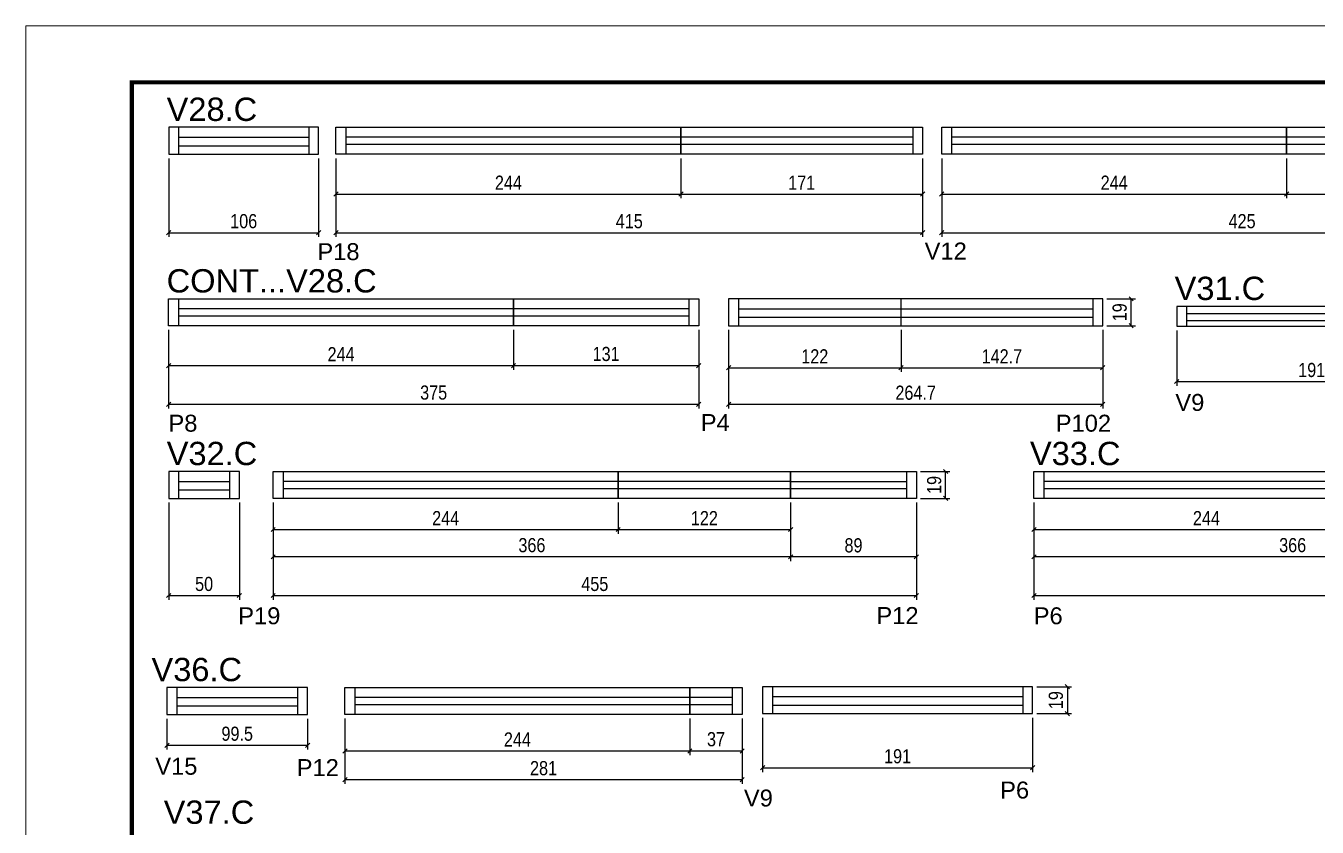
# Model space of a CAD drawing. Header units: millimetres. Extents: x 2455 to 8708, y 366 to 3713.
# Drawn here: x 2455 to 3368, y 849 to 1416 of the extents above; entities that cross this region are included whole.
import ezdxf

# ---------------------------------------------------------------- set-up
doc = ezdxf.new("R2010")
doc.units = ezdxf.units.MM
doc.linetypes.add('DASHED', pattern=[0.75, 0.5, -0.25])
for name, color, linetype in [('5', 5, 'Continuous'), ('COTA', 241, 'Continuous'), ('NOMENCLATURA', 7, 'Continuous'), ('Painéis', 200, 'Continuous'), ('SARR_2.2x7', 40, 'Continuous'), ('SARR_EDITAR', 141, 'Continuous')]:
    doc.layers.add(name, color=color, linetype=linetype)
doc.layers.add('Folhas', color=255, linetype='Continuous', lineweight=9)
doc.layers.add('SARRAFO DE PRESSAO', color=251, linetype='DASHED', lineweight=9)
doc.styles.add('COTA TECNICA', font='techl___.ttf', dxfattribs={"height": 10})
doc.styles.add('COTA TECNICA-50', font='techl___.ttf', dxfattribs={"height": 10})
doc.styles.get("Standard").update_dxf_attribs({"font": 'arial.ttf'})
doc.dimstyles.new('COTA PAINEL-50', dxfattribs={"dimtxt": 10, "dimasz": 3, "dimexe": 3, "dimexo": 3, "dimgap": 3, "dimtad": 1, "dimdec": 1, "dimzin": 12, "dimdsep": 46, "dimtxsty": 'COTA TECNICA-50', "dimblk1": 'OBLIQUE', "dimblk2": 'OBLIQUE', "dimsah": 1, "dimcen": 0.9, "dimclrd": 4, "dimclre": 4, "dimclrt": 240, "dimadec": 1, "dimazin": 3, "dimtfac": 1, "dimtdec": 1, "dimtmove": 0, "dimatfit": 3, "dimfxl": 1, "dimtolj": 1, "dimtzin": 12, "dimarcsym": 0})
doc.dimstyles.new('PAINEL', dxfattribs={"dimtxt": 10, "dimasz": 3, "dimexe": 3, "dimexo": 3, "dimgap": 3, "dimtad": 1, "dimdec": 1, "dimzin": 12, "dimdsep": 46, "dimtxsty": 'COTA TECNICA', "dimblk1": 'OBLIQUE', "dimblk2": 'OBLIQUE', "dimsah": 1, "dimcen": 0.9, "dimclrd": 4, "dimclre": 4, "dimclrt": 240, "dimadec": 1, "dimazin": 3, "dimtfac": 1, "dimtdec": 1, "dimtmove": 0, "dimatfit": 3, "dimfxl": 1, "dimtolj": 1, "dimtzin": 12, "dimarcsym": 0})

# ---------------------------------------------------------------- blocks, each defined once
blk = doc.blocks.new('9999999999')
at = {"layer": 'Folhas'}
blk.add_lwpolyline([(98138.98, 34190.21), (99623.98, 34190.21), (99623.98, 35240.21), (98138.98, 35240.21)], close=True, dxfattribs=at)
at = {"layer": 'Folhas', "color": 30, "const_width": 3}
blk.add_lwpolyline([(98213.98, 34230.21), (99583.98, 34230.21), (99583.98, 35200.21), (98213.98, 35200.21)], close=True, dxfattribs=at)
blk = doc.blocks.new('_Oblique')
at = {"color": 0, "linetype": 'ByBlock', "lineweight": -2}
blk.add_line((-0.5, -0.5), (0.5, 0.5), dxfattribs=at)
blk = doc.blocks.new('*D202')
at = {"layer": 'COTA', "color": 4, "linetype": 'ByBlock', "lineweight": -2, "transparency": 16777216}
for p, q in [((2555.88, 1322.03), (2555.88, 1266.47)), ((2661.88, 1322.03), (2661.88, 1266.47)), ((2555.88, 1269.47), (2661.88, 1269.47))]:
    blk.add_line(p, q, dxfattribs=at)
at = {"layer": 'Defpoints', "color": 0, "linetype": 'ByBlock', "transparency": 16777216}
for p in [(2555.88, 1325.03), (2661.88, 1325.03), (2661.88, 1269.47)]:
    blk.add_point(p, dxfattribs=at)
at = {"layer": 'COTA', "color": 4, "linetype": 'ByBlock', "lineweight": -2, "transparency": 16777216, "xscale": 3, "yscale": 3, "zscale": 3, "rotation": 180}
blk.add_blockref('_Oblique', (2555.88, 1269.47), dxfattribs=at)
at = {"layer": 'COTA', "color": 4, "linetype": 'ByBlock', "lineweight": -2, "transparency": 16777216, "xscale": 3, "yscale": 3, "zscale": 3}
blk.add_blockref('_Oblique', (2661.88, 1269.47), dxfattribs=at)
at = {"layer": 'COTA', "color": 240, "linetype": 'ByBlock', "transparency": 16777216, "insert": (2608.88, 1277.57), "char_height": 10, "attachment_point": 5, "style": 'COTA TECNICA-50'}
blk.add_mtext('\\A1;106', dxfattribs=at)
blk = doc.blocks.new('*D67')
at = {"layer": 'COTA', "color": 4, "linetype": 'ByBlock', "lineweight": -2, "transparency": 16777216}
for p, q in [((2674.14, 1322.03), (2674.14, 1293.79)), ((2918.14, 1322.03), (2918.14, 1293.79)), ((2674.14, 1296.79), (2918.14, 1296.79))]:
    blk.add_line(p, q, dxfattribs=at)
at = {"layer": 'Defpoints', "color": 0, "linetype": 'ByBlock', "transparency": 16777216}
for p in [(2674.14, 1325.03), (2918.14, 1325.03), (2918.14, 1296.79)]:
    blk.add_point(p, dxfattribs=at)
at = {"layer": 'COTA', "color": 4, "linetype": 'ByBlock', "lineweight": -2, "transparency": 16777216, "xscale": 3, "yscale": 3, "zscale": 3, "rotation": 180}
blk.add_blockref('_Oblique', (2674.14, 1296.79), dxfattribs=at)
at = {"layer": 'COTA', "color": 4, "linetype": 'ByBlock', "lineweight": -2, "transparency": 16777216, "xscale": 3, "yscale": 3, "zscale": 3}
blk.add_blockref('_Oblique', (2918.14, 1296.79), dxfattribs=at)
at = {"layer": 'COTA', "color": 240, "linetype": 'ByBlock', "transparency": 16777216, "insert": (2796.14, 1304.86), "char_height": 10, "attachment_point": 5, "style": 'COTA TECNICA-50'}
blk.add_mtext('\\A1;244', dxfattribs=at)
blk = doc.blocks.new('*D68')
at = {"layer": 'COTA', "color": 4, "linetype": 'ByBlock', "lineweight": -2, "transparency": 16777216}
for p, q in [((2918.14, 1322.03), (2918.14, 1293.79)), ((3089.12, 1322.03), (3089.12, 1293.79)), ((2918.14, 1296.79), (3089.12, 1296.79))]:
    blk.add_line(p, q, dxfattribs=at)
at = {"layer": 'Defpoints', "color": 0, "linetype": 'ByBlock', "transparency": 16777216}
for p in [(2918.14, 1325.03), (3089.12, 1325.03), (3089.12, 1296.79)]:
    blk.add_point(p, dxfattribs=at)
at = {"layer": 'COTA', "color": 4, "linetype": 'ByBlock', "lineweight": -2, "transparency": 16777216, "xscale": 3, "yscale": 3, "zscale": 3, "rotation": 180}
blk.add_blockref('_Oblique', (2918.14, 1296.79), dxfattribs=at)
at = {"layer": 'COTA', "color": 4, "linetype": 'ByBlock', "lineweight": -2, "transparency": 16777216, "xscale": 3, "yscale": 3, "zscale": 3}
blk.add_blockref('_Oblique', (3089.12, 1296.79), dxfattribs=at)
at = {"layer": 'COTA', "color": 240, "linetype": 'ByBlock', "transparency": 16777216, "insert": (3003.63, 1304.86), "char_height": 10, "attachment_point": 5, "style": 'COTA TECNICA-50'}
blk.add_mtext('\\A1;171', dxfattribs=at)
blk = doc.blocks.new('*D203')
at = {"layer": 'COTA', "color": 4, "lineweight": -2, "transparency": 16777216}
for p, q in [((2674.14, 1322.04), (2674.14, 1266.47)), ((3089.12, 1322.04), (3089.12, 1266.47)), ((2674.14, 1269.47), (3089.12, 1269.47))]:
    blk.add_line(p, q, dxfattribs=at)
at = {"layer": 'Defpoints', "color": 0, "transparency": 16777216}
for p in [(2674.14, 1325.04), (3089.12, 1325.04), (3089.12, 1269.47)]:
    blk.add_point(p, dxfattribs=at)
at = {"layer": 'COTA', "color": 4, "lineweight": -2, "transparency": 16777216, "xscale": 3, "yscale": 3, "zscale": 3, "rotation": 180}
blk.add_blockref('_Oblique', (2674.14, 1269.47), dxfattribs=at)
at = {"layer": 'COTA', "color": 4, "lineweight": -2, "transparency": 16777216, "xscale": 3, "yscale": 3, "zscale": 3}
blk.add_blockref('_Oblique', (3089.12, 1269.47), dxfattribs=at)
at = {"layer": 'COTA', "color": 240, "transparency": 16777216, "insert": (2881.63, 1277.58), "char_height": 10, "attachment_point": 5, "style": 'COTA TECNICA'}
blk.add_mtext('\\A1;415', dxfattribs=at)
blk = doc.blocks.new('*D69')
at = {"layer": 'COTA', "color": 4, "linetype": 'ByBlock', "lineweight": -2, "transparency": 16777216}
for p, q in [((3102.64, 1322.03), (3102.64, 1293.79)), ((3346.64, 1322.03), (3346.64, 1293.79)), ((3102.64, 1296.79), (3346.64, 1296.79))]:
    blk.add_line(p, q, dxfattribs=at)
at = {"layer": 'Defpoints', "color": 0, "linetype": 'ByBlock', "transparency": 16777216}
for p in [(3102.64, 1325.03), (3346.64, 1325.03), (3346.64, 1296.79)]:
    blk.add_point(p, dxfattribs=at)
at = {"layer": 'COTA', "color": 4, "linetype": 'ByBlock', "lineweight": -2, "transparency": 16777216, "xscale": 3, "yscale": 3, "zscale": 3, "rotation": 180}
blk.add_blockref('_Oblique', (3102.64, 1296.79), dxfattribs=at)
at = {"layer": 'COTA', "color": 4, "linetype": 'ByBlock', "lineweight": -2, "transparency": 16777216, "xscale": 3, "yscale": 3, "zscale": 3}
blk.add_blockref('_Oblique', (3346.64, 1296.79), dxfattribs=at)
at = {"layer": 'COTA', "color": 240, "linetype": 'ByBlock', "transparency": 16777216, "insert": (3224.64, 1304.86), "char_height": 10, "attachment_point": 5, "style": 'COTA TECNICA-50'}
blk.add_mtext('\\A1;244', dxfattribs=at)
blk = doc.blocks.new('*D70')
at = {"layer": 'COTA', "color": 4, "linetype": 'ByBlock', "lineweight": -2, "transparency": 16777216}
for p, q in [((3346.64, 1322.03), (3346.64, 1293.79)), ((3527.62, 1322.03), (3527.62, 1293.79)), ((3346.64, 1296.79), (3527.62, 1296.79))]:
    blk.add_line(p, q, dxfattribs=at)
at = {"layer": 'Defpoints', "color": 0, "linetype": 'ByBlock', "transparency": 16777216}
for p in [(3346.64, 1325.03), (3527.62, 1325.03), (3527.62, 1296.79)]:
    blk.add_point(p, dxfattribs=at)
at = {"layer": 'COTA', "color": 4, "linetype": 'ByBlock', "lineweight": -2, "transparency": 16777216, "xscale": 3, "yscale": 3, "zscale": 3, "rotation": 180}
blk.add_blockref('_Oblique', (3346.64, 1296.79), dxfattribs=at)
at = {"layer": 'COTA', "color": 4, "linetype": 'ByBlock', "lineweight": -2, "transparency": 16777216, "xscale": 3, "yscale": 3, "zscale": 3}
blk.add_blockref('_Oblique', (3527.62, 1296.79), dxfattribs=at)
at = {"layer": 'COTA', "color": 240, "linetype": 'ByBlock', "transparency": 16777216, "insert": (3437.13, 1304.89), "char_height": 10, "attachment_point": 5, "style": 'COTA TECNICA-50'}
blk.add_mtext('\\A1;181', dxfattribs=at)
blk = doc.blocks.new('*D204')
at = {"layer": 'COTA', "color": 4, "lineweight": -2, "transparency": 16777216}
for p, q in [((3102.64, 1322.04), (3102.64, 1266.47)), ((3527.62, 1322.04), (3527.62, 1266.47)), ((3102.64, 1269.47), (3527.62, 1269.47))]:
    blk.add_line(p, q, dxfattribs=at)
at = {"layer": 'Defpoints', "color": 0, "transparency": 16777216}
for p in [(3102.64, 1325.04), (3527.62, 1325.04), (3527.62, 1269.47)]:
    blk.add_point(p, dxfattribs=at)
at = {"layer": 'COTA', "color": 4, "lineweight": -2, "transparency": 16777216, "xscale": 3, "yscale": 3, "zscale": 3, "rotation": 180}
blk.add_blockref('_Oblique', (3102.64, 1269.47), dxfattribs=at)
at = {"layer": 'COTA', "color": 4, "lineweight": -2, "transparency": 16777216, "xscale": 3, "yscale": 3, "zscale": 3}
blk.add_blockref('_Oblique', (3527.62, 1269.47), dxfattribs=at)
at = {"layer": 'COTA', "color": 240, "transparency": 16777216, "insert": (3315.13, 1277.58), "char_height": 10, "attachment_point": 5, "style": 'COTA TECNICA'}
blk.add_mtext('\\A1;425', dxfattribs=at)
blk = doc.blocks.new('*D71')
at = {"layer": 'COTA', "color": 4, "linetype": 'ByBlock', "lineweight": -2, "transparency": 16777216}
for p, q in [((2555.76, 1200.64), (2555.76, 1172.4)), ((2799.76, 1200.64), (2799.76, 1172.4)), ((2555.76, 1175.4), (2799.76, 1175.4))]:
    blk.add_line(p, q, dxfattribs=at)
at = {"layer": 'Defpoints', "color": 0, "linetype": 'ByBlock', "transparency": 16777216}
for p in [(2555.76, 1203.64), (2799.76, 1203.64), (2799.76, 1175.4)]:
    blk.add_point(p, dxfattribs=at)
at = {"layer": 'COTA', "color": 4, "linetype": 'ByBlock', "lineweight": -2, "transparency": 16777216, "xscale": 3, "yscale": 3, "zscale": 3, "rotation": 180}
blk.add_blockref('_Oblique', (2555.76, 1175.4), dxfattribs=at)
at = {"layer": 'COTA', "color": 4, "linetype": 'ByBlock', "lineweight": -2, "transparency": 16777216, "xscale": 3, "yscale": 3, "zscale": 3}
blk.add_blockref('_Oblique', (2799.76, 1175.4), dxfattribs=at)
at = {"layer": 'COTA', "color": 240, "linetype": 'ByBlock', "transparency": 16777216, "insert": (2677.76, 1183.47), "char_height": 10, "attachment_point": 5, "style": 'COTA TECNICA-50'}
blk.add_mtext('\\A1;244', dxfattribs=at)
blk = doc.blocks.new('*D99')
at = {"layer": 'COTA', "color": 4, "linetype": 'ByBlock', "lineweight": -2, "transparency": 16777216}
for p, q in [((2799.76, 1200.64), (2799.76, 1172.4)), ((2930.74, 1200.64), (2930.74, 1172.4)), ((2799.76, 1175.4), (2930.74, 1175.4))]:
    blk.add_line(p, q, dxfattribs=at)
at = {"layer": 'Defpoints', "color": 0, "linetype": 'ByBlock', "transparency": 16777216}
for p in [(2799.76, 1203.64), (2930.74, 1203.64), (2930.74, 1175.4)]:
    blk.add_point(p, dxfattribs=at)
at = {"layer": 'COTA', "color": 4, "linetype": 'ByBlock', "lineweight": -2, "transparency": 16777216, "xscale": 3, "yscale": 3, "zscale": 3, "rotation": 180}
blk.add_blockref('_Oblique', (2799.76, 1175.4), dxfattribs=at)
at = {"layer": 'COTA', "color": 4, "linetype": 'ByBlock', "lineweight": -2, "transparency": 16777216, "xscale": 3, "yscale": 3, "zscale": 3}
blk.add_blockref('_Oblique', (2930.74, 1175.4), dxfattribs=at)
at = {"layer": 'COTA', "color": 240, "linetype": 'ByBlock', "transparency": 16777216, "insert": (2865.25, 1183.61), "char_height": 10, "attachment_point": 5, "style": 'COTA TECNICA-50'}
blk.add_mtext('\\A1;131', dxfattribs=at)
blk = doc.blocks.new('*D231')
at = {"layer": 'COTA', "color": 4, "lineweight": -2, "transparency": 16777216}
for p, q in [((2555.76, 1200.64), (2555.76, 1145.07)), ((2930.74, 1200.64), (2930.74, 1145.07)), ((2555.76, 1148.07), (2930.74, 1148.07))]:
    blk.add_line(p, q, dxfattribs=at)
at = {"layer": 'Defpoints', "color": 0, "transparency": 16777216}
for p in [(2555.76, 1203.64), (2930.74, 1203.64), (2930.74, 1148.07)]:
    blk.add_point(p, dxfattribs=at)
at = {"layer": 'COTA', "color": 4, "lineweight": -2, "transparency": 16777216, "xscale": 3, "yscale": 3, "zscale": 3, "rotation": 180}
blk.add_blockref('_Oblique', (2555.76, 1148.07), dxfattribs=at)
at = {"layer": 'COTA', "color": 4, "lineweight": -2, "transparency": 16777216, "xscale": 3, "yscale": 3, "zscale": 3}
blk.add_blockref('_Oblique', (2930.74, 1148.07), dxfattribs=at)
at = {"layer": 'COTA', "color": 240, "transparency": 16777216, "insert": (2743.25, 1156.29), "char_height": 10, "attachment_point": 5, "style": 'COTA TECNICA'}
blk.add_mtext('\\A1;375', dxfattribs=at)
blk = doc.blocks.new('*D232')
at = {"layer": 'COTA', "color": 4, "linetype": 'ByBlock', "lineweight": -2, "transparency": 16777216}
for p, q in [((2951.86, 1200.64), (2951.86, 1145.07)), ((3216.56, 1200.64), (3216.56, 1145.07)), ((2951.86, 1148.07), (3216.56, 1148.07))]:
    blk.add_line(p, q, dxfattribs=at)
at = {"layer": 'Defpoints', "color": 0, "linetype": 'ByBlock', "transparency": 16777216}
for p in [(2951.86, 1203.64), (3216.56, 1203.64), (3216.56, 1148.07)]:
    blk.add_point(p, dxfattribs=at)
at = {"layer": 'COTA', "color": 4, "linetype": 'ByBlock', "lineweight": -2, "transparency": 16777216, "xscale": 3, "yscale": 3, "zscale": 3, "rotation": 180}
blk.add_blockref('_Oblique', (2951.86, 1148.07), dxfattribs=at)
at = {"layer": 'COTA', "color": 4, "linetype": 'ByBlock', "lineweight": -2, "transparency": 16777216, "xscale": 3, "yscale": 3, "zscale": 3}
blk.add_blockref('_Oblique', (3216.56, 1148.07), dxfattribs=at)
at = {"layer": 'COTA', "color": 240, "linetype": 'ByBlock', "transparency": 16777216, "insert": (3084.21, 1156.18), "char_height": 10, "attachment_point": 5, "style": 'COTA TECNICA-50'}
blk.add_mtext('\\A1;264.7', dxfattribs=at)
blk = doc.blocks.new('*D100')
at = {"layer": 'COTA', "color": 4, "lineweight": -2, "transparency": 16777216}
for p, q in [((2951.86, 1200.64), (2951.86, 1170.9)), ((3073.86, 1200.64), (3073.86, 1170.9)), ((2951.86, 1173.9), (3073.86, 1173.9))]:
    blk.add_line(p, q, dxfattribs=at)
at = {"layer": 'Defpoints', "color": 0, "transparency": 16777216}
for p in [(2951.86, 1203.64), (3073.86, 1203.64), (3073.86, 1173.9)]:
    blk.add_point(p, dxfattribs=at)
at = {"layer": 'COTA', "color": 4, "lineweight": -2, "transparency": 16777216, "xscale": 3, "yscale": 3, "zscale": 3, "rotation": 180}
blk.add_blockref('_Oblique', (2951.86, 1173.9), dxfattribs=at)
at = {"layer": 'COTA', "color": 4, "lineweight": -2, "transparency": 16777216, "xscale": 3, "yscale": 3, "zscale": 3}
blk.add_blockref('_Oblique', (3073.86, 1173.9), dxfattribs=at)
at = {"layer": 'COTA', "color": 240, "transparency": 16777216, "insert": (3012.86, 1181.95), "char_height": 10, "attachment_point": 5, "style": 'COTA TECNICA'}
blk.add_mtext('\\A1;122', dxfattribs=at)
blk = doc.blocks.new('*D101')
at = {"layer": 'COTA', "color": 4, "lineweight": -2, "transparency": 16777216}
for p, q in [((3073.86, 1200.64), (3073.86, 1170.9)), ((3216.56, 1200.64), (3216.56, 1170.9)), ((3073.86, 1173.9), (3216.56, 1173.9))]:
    blk.add_line(p, q, dxfattribs=at)
at = {"layer": 'Defpoints', "color": 0, "transparency": 16777216}
for p in [(3073.86, 1203.64), (3216.56, 1203.64), (3216.56, 1173.9)]:
    blk.add_point(p, dxfattribs=at)
at = {"layer": 'COTA', "color": 4, "lineweight": -2, "transparency": 16777216, "xscale": 3, "yscale": 3, "zscale": 3, "rotation": 180}
blk.add_blockref('_Oblique', (3073.86, 1173.9), dxfattribs=at)
at = {"layer": 'COTA', "color": 4, "lineweight": -2, "transparency": 16777216, "xscale": 3, "yscale": 3, "zscale": 3}
blk.add_blockref('_Oblique', (3216.56, 1173.9), dxfattribs=at)
at = {"layer": 'COTA', "color": 240, "transparency": 16777216, "insert": (3145.21, 1181.97), "char_height": 10, "attachment_point": 5, "style": 'COTA TECNICA'}
blk.add_mtext('\\A1;142.7', dxfattribs=at)
blk = doc.blocks.new('*D233')
at = {"layer": 'COTA', "color": 4, "lineweight": -2, "transparency": 16777216}
for p, q in [((3219.56, 1222.64), (3239.64, 1222.64)), ((3236.64, 1203.64), (3236.64, 1222.64)), ((3219.56, 1203.64), (3239.64, 1203.64))]:
    blk.add_line(p, q, dxfattribs=at)
at = {"layer": 'Defpoints', "color": 0, "transparency": 16777216}
for p in [(3216.56, 1222.64), (3236.64, 1222.64), (3216.56, 1203.64)]:
    blk.add_point(p, dxfattribs=at)
at = {"layer": 'COTA', "color": 4, "lineweight": -2, "transparency": 16777216, "xscale": 3, "yscale": 3, "zscale": 3}
for p, rotation in [((3236.64, 1222.64), 90), ((3236.64, 1203.64), 270)]:
    blk.add_blockref('_Oblique', p, dxfattribs=dict(at, rotation=rotation))
at = {"layer": 'COTA', "color": 240, "transparency": 16777216, "insert": (3228.56, 1213.14), "char_height": 10, "attachment_point": 5, "rotation": 90, "style": 'COTA TECNICA'}
blk.add_mtext('\\A1;19', dxfattribs=at)
blk = doc.blocks.new('*D238')
at = {"layer": 'COTA', "color": 4, "linetype": 'ByBlock', "lineweight": -2, "transparency": 16777216}
for p, q in [((3268.9, 1200.3), (3268.9, 1161.16)), ((3459.9, 1200.3), (3459.9, 1161.16)), ((3268.9, 1164.16), (3459.9, 1164.16))]:
    blk.add_line(p, q, dxfattribs=at)
at = {"layer": 'Defpoints', "color": 0, "linetype": 'ByBlock', "transparency": 16777216}
for p in [(3268.9, 1203.3), (3459.9, 1203.3), (3459.9, 1164.16)]:
    blk.add_point(p, dxfattribs=at)
at = {"layer": 'COTA', "color": 4, "linetype": 'ByBlock', "lineweight": -2, "transparency": 16777216, "xscale": 3, "yscale": 3, "zscale": 3, "rotation": 180}
blk.add_blockref('_Oblique', (3268.9, 1164.16), dxfattribs=at)
at = {"layer": 'COTA', "color": 4, "linetype": 'ByBlock', "lineweight": -2, "transparency": 16777216, "xscale": 3, "yscale": 3, "zscale": 3}
blk.add_blockref('_Oblique', (3459.9, 1164.16), dxfattribs=at)
at = {"layer": 'COTA', "color": 240, "linetype": 'ByBlock', "transparency": 16777216, "insert": (3364.4, 1172.25), "char_height": 10, "attachment_point": 5, "style": 'COTA TECNICA-50'}
blk.add_mtext('\\A1;191', dxfattribs=at)
blk = doc.blocks.new('*D102')
at = {"layer": 'COTA', "color": 4, "linetype": 'ByBlock', "lineweight": -2, "transparency": 16777216}
for p, q in [((2629.75, 1078.46), (2629.75, 1037.08)), ((2995.75, 1078.46), (2995.75, 1037.08)), ((2995.75, 1040.08), (2629.75, 1040.08))]:
    blk.add_line(p, q, dxfattribs=at)
at = {"layer": 'Defpoints', "color": 0, "linetype": 'ByBlock', "transparency": 16777216}
for p in [(2629.75, 1081.46), (2995.75, 1081.46), (2629.75, 1040.08)]:
    blk.add_point(p, dxfattribs=at)
at = {"layer": 'COTA', "color": 4, "linetype": 'ByBlock', "lineweight": -2, "transparency": 16777216, "xscale": 3, "yscale": 3, "zscale": 3, "rotation": 180}
blk.add_blockref('_Oblique', (2629.75, 1040.08), dxfattribs=at)
at = {"layer": 'COTA', "color": 4, "linetype": 'ByBlock', "lineweight": -2, "transparency": 16777216, "xscale": 3, "yscale": 3, "zscale": 3}
blk.add_blockref('_Oblique', (2995.75, 1040.08), dxfattribs=at)
at = {"layer": 'COTA', "color": 240, "linetype": 'ByBlock', "transparency": 16777216, "insert": (2812.75, 1048.3), "char_height": 10, "attachment_point": 5, "style": 'COTA TECNICA-50'}
blk.add_mtext('\\A1;366', dxfattribs=at)
blk = doc.blocks.new('*D103')
at = {"layer": 'COTA', "color": 4, "linetype": 'ByBlock', "lineweight": -2, "transparency": 16777216}
for p, q in [((2629.75, 1078.46), (2629.75, 1056.42)), ((2873.75, 1078.46), (2873.75, 1056.42)), ((2629.75, 1059.42), (2873.75, 1059.42))]:
    blk.add_line(p, q, dxfattribs=at)
at = {"layer": 'Defpoints', "color": 0, "linetype": 'ByBlock', "transparency": 16777216}
for p in [(2629.75, 1081.46), (2873.75, 1081.46), (2873.75, 1059.42)]:
    blk.add_point(p, dxfattribs=at)
at = {"layer": 'COTA', "color": 4, "linetype": 'ByBlock', "lineweight": -2, "transparency": 16777216, "xscale": 3, "yscale": 3, "zscale": 3, "rotation": 180}
blk.add_blockref('_Oblique', (2629.75, 1059.42), dxfattribs=at)
at = {"layer": 'COTA', "color": 4, "linetype": 'ByBlock', "lineweight": -2, "transparency": 16777216, "xscale": 3, "yscale": 3, "zscale": 3}
blk.add_blockref('_Oblique', (2873.75, 1059.42), dxfattribs=at)
at = {"layer": 'COTA', "color": 240, "linetype": 'ByBlock', "transparency": 16777216, "insert": (2751.75, 1067.49), "char_height": 10, "attachment_point": 5, "style": 'COTA TECNICA-50'}
blk.add_mtext('\\A1;244', dxfattribs=at)
blk = doc.blocks.new('*D104')
at = {"layer": 'COTA', "color": 4, "linetype": 'ByBlock', "lineweight": -2, "transparency": 16777216}
for p, q in [((2873.75, 1078.46), (2873.75, 1056.42)), ((2995.75, 1078.46), (2995.75, 1056.42)), ((2873.75, 1059.42), (2995.75, 1059.42))]:
    blk.add_line(p, q, dxfattribs=at)
at = {"layer": 'Defpoints', "color": 0, "linetype": 'ByBlock', "transparency": 16777216}
for p in [(2873.75, 1081.46), (2995.75, 1081.46), (2995.75, 1059.42)]:
    blk.add_point(p, dxfattribs=at)
at = {"layer": 'COTA', "color": 4, "linetype": 'ByBlock', "lineweight": -2, "transparency": 16777216, "xscale": 3, "yscale": 3, "zscale": 3, "rotation": 180}
blk.add_blockref('_Oblique', (2873.75, 1059.42), dxfattribs=at)
at = {"layer": 'COTA', "color": 4, "linetype": 'ByBlock', "lineweight": -2, "transparency": 16777216, "xscale": 3, "yscale": 3, "zscale": 3}
blk.add_blockref('_Oblique', (2995.75, 1059.42), dxfattribs=at)
at = {"layer": 'COTA', "color": 240, "linetype": 'ByBlock', "transparency": 16777216, "insert": (2934.75, 1067.48), "char_height": 10, "attachment_point": 5, "style": 'COTA TECNICA-50'}
blk.add_mtext('\\A1;122', dxfattribs=at)
blk = doc.blocks.new('*D105')
at = {"layer": 'COTA', "color": 4, "linetype": 'ByBlock', "lineweight": -2, "transparency": 16777216}
for p, q in [((2995.75, 1078.46), (2995.75, 1037.08)), ((3084.73, 1078.46), (3084.73, 1037.08)), ((3084.73, 1040.08), (2995.75, 1040.08))]:
    blk.add_line(p, q, dxfattribs=at)
at = {"layer": 'Defpoints', "color": 0, "linetype": 'ByBlock', "transparency": 16777216}
for p in [(2995.75, 1081.46), (3084.73, 1081.46), (2995.75, 1040.08)]:
    blk.add_point(p, dxfattribs=at)
at = {"layer": 'COTA', "color": 4, "linetype": 'ByBlock', "lineweight": -2, "transparency": 16777216, "xscale": 3, "yscale": 3, "zscale": 3, "rotation": 180}
blk.add_blockref('_Oblique', (2995.75, 1040.08), dxfattribs=at)
at = {"layer": 'COTA', "color": 4, "linetype": 'ByBlock', "lineweight": -2, "transparency": 16777216, "xscale": 3, "yscale": 3, "zscale": 3}
blk.add_blockref('_Oblique', (3084.73, 1040.08), dxfattribs=at)
at = {"layer": 'COTA', "color": 240, "linetype": 'ByBlock', "transparency": 16777216, "insert": (3040.24, 1048.18), "char_height": 10, "attachment_point": 5, "style": 'COTA TECNICA-50'}
blk.add_mtext('\\A1;89', dxfattribs=at)
blk = doc.blocks.new('*D240')
at = {"layer": 'COTA', "color": 4, "lineweight": -2, "transparency": 16777216}
for p, q in [((2629.75, 1078.47), (2629.75, 1009.75)), ((3084.73, 1078.47), (3084.73, 1009.75)), ((2629.75, 1012.75), (3084.73, 1012.75))]:
    blk.add_line(p, q, dxfattribs=at)
at = {"layer": 'Defpoints', "color": 0, "transparency": 16777216}
for p in [(2629.75, 1081.47), (3084.73, 1081.47), (3084.73, 1012.75)]:
    blk.add_point(p, dxfattribs=at)
at = {"layer": 'COTA', "color": 4, "lineweight": -2, "transparency": 16777216, "xscale": 3, "yscale": 3, "zscale": 3, "rotation": 180}
blk.add_blockref('_Oblique', (2629.75, 1012.75), dxfattribs=at)
at = {"layer": 'COTA', "color": 4, "lineweight": -2, "transparency": 16777216, "xscale": 3, "yscale": 3, "zscale": 3}
blk.add_blockref('_Oblique', (3084.73, 1012.75), dxfattribs=at)
at = {"layer": 'COTA', "color": 240, "transparency": 16777216, "insert": (2857.24, 1020.86), "char_height": 10, "attachment_point": 5, "style": 'COTA TECNICA'}
blk.add_mtext('\\A1;455', dxfattribs=at)
blk = doc.blocks.new('*D241')
at = {"layer": 'COTA', "color": 4, "linetype": 'ByBlock', "lineweight": -2, "transparency": 16777216}
for p, q in [((2555.88, 1078.46), (2555.88, 1009.75)), ((2605.88, 1078.46), (2605.88, 1009.75)), ((2555.88, 1012.75), (2605.88, 1012.75))]:
    blk.add_line(p, q, dxfattribs=at)
at = {"layer": 'Defpoints', "color": 0, "linetype": 'ByBlock', "transparency": 16777216}
for p in [(2555.88, 1081.46), (2605.88, 1081.46), (2605.88, 1012.75)]:
    blk.add_point(p, dxfattribs=at)
at = {"layer": 'COTA', "color": 4, "linetype": 'ByBlock', "lineweight": -2, "transparency": 16777216, "xscale": 3, "yscale": 3, "zscale": 3, "rotation": 180}
blk.add_blockref('_Oblique', (2555.88, 1012.75), dxfattribs=at)
at = {"layer": 'COTA', "color": 4, "linetype": 'ByBlock', "lineweight": -2, "transparency": 16777216, "xscale": 3, "yscale": 3, "zscale": 3}
blk.add_blockref('_Oblique', (2605.88, 1012.75), dxfattribs=at)
at = {"layer": 'COTA', "color": 240, "linetype": 'ByBlock', "transparency": 16777216, "insert": (2580.88, 1020.86), "char_height": 10, "attachment_point": 5, "style": 'COTA TECNICA-50'}
blk.add_mtext('\\A1;50', dxfattribs=at)
blk = doc.blocks.new('*D242')
at = {"layer": 'COTA', "color": 4, "lineweight": -2, "transparency": 16777216}
for p, q in [((3087.73, 1100.47), (3108.43, 1100.47)), ((3105.43, 1081.47), (3105.43, 1100.47)), ((3087.73, 1081.47), (3108.43, 1081.47))]:
    blk.add_line(p, q, dxfattribs=at)
at = {"layer": 'Defpoints', "color": 0, "transparency": 16777216}
for p in [(3084.73, 1100.47), (3105.43, 1100.47), (3084.73, 1081.47)]:
    blk.add_point(p, dxfattribs=at)
at = {"layer": 'COTA', "color": 4, "lineweight": -2, "transparency": 16777216, "xscale": 3, "yscale": 3, "zscale": 3}
for p, rotation in [((3105.43, 1100.47), 90), ((3105.43, 1081.47), 270)]:
    blk.add_blockref('_Oblique', p, dxfattribs=dict(at, rotation=rotation))
at = {"layer": 'COTA', "color": 240, "transparency": 16777216, "insert": (3097.34, 1090.97), "char_height": 10, "attachment_point": 5, "rotation": 90, "style": 'COTA TECNICA'}
blk.add_mtext('\\A1;19', dxfattribs=at)
blk = doc.blocks.new('*D106')
at = {"layer": 'COTA', "color": 4, "linetype": 'ByBlock', "lineweight": -2, "transparency": 16777216}
for p, q in [((3167.91, 1078.46), (3167.91, 1037.08)), ((3533.91, 1078.46), (3533.91, 1037.08)), ((3533.91, 1040.08), (3167.91, 1040.08))]:
    blk.add_line(p, q, dxfattribs=at)
at = {"layer": 'Defpoints', "color": 0, "linetype": 'ByBlock', "transparency": 16777216}
for p in [(3167.91, 1081.46), (3533.91, 1081.46), (3167.91, 1040.08)]:
    blk.add_point(p, dxfattribs=at)
at = {"layer": 'COTA', "color": 4, "linetype": 'ByBlock', "lineweight": -2, "transparency": 16777216, "xscale": 3, "yscale": 3, "zscale": 3, "rotation": 180}
blk.add_blockref('_Oblique', (3167.91, 1040.08), dxfattribs=at)
at = {"layer": 'COTA', "color": 4, "linetype": 'ByBlock', "lineweight": -2, "transparency": 16777216, "xscale": 3, "yscale": 3, "zscale": 3}
blk.add_blockref('_Oblique', (3533.91, 1040.08), dxfattribs=at)
at = {"layer": 'COTA', "color": 240, "linetype": 'ByBlock', "transparency": 16777216, "insert": (3350.91, 1048.3), "char_height": 10, "attachment_point": 5, "style": 'COTA TECNICA-50'}
blk.add_mtext('\\A1;366', dxfattribs=at)
blk = doc.blocks.new('*D107')
at = {"layer": 'COTA', "color": 4, "linetype": 'ByBlock', "lineweight": -2, "transparency": 16777216}
for p, q in [((3167.91, 1078.46), (3167.91, 1056.42)), ((3411.91, 1078.46), (3411.91, 1056.42)), ((3167.91, 1059.42), (3411.91, 1059.42))]:
    blk.add_line(p, q, dxfattribs=at)
at = {"layer": 'Defpoints', "color": 0, "linetype": 'ByBlock', "transparency": 16777216}
for p in [(3167.91, 1081.46), (3411.91, 1081.46), (3411.91, 1059.42)]:
    blk.add_point(p, dxfattribs=at)
at = {"layer": 'COTA', "color": 4, "linetype": 'ByBlock', "lineweight": -2, "transparency": 16777216, "xscale": 3, "yscale": 3, "zscale": 3, "rotation": 180}
blk.add_blockref('_Oblique', (3167.91, 1059.42), dxfattribs=at)
at = {"layer": 'COTA', "color": 4, "linetype": 'ByBlock', "lineweight": -2, "transparency": 16777216, "xscale": 3, "yscale": 3, "zscale": 3}
blk.add_blockref('_Oblique', (3411.91, 1059.42), dxfattribs=at)
at = {"layer": 'COTA', "color": 240, "linetype": 'ByBlock', "transparency": 16777216, "insert": (3289.91, 1067.49), "char_height": 10, "attachment_point": 5, "style": 'COTA TECNICA-50'}
blk.add_mtext('\\A1;244', dxfattribs=at)
blk = doc.blocks.new('*D243')
at = {"layer": 'COTA', "color": 4, "lineweight": -2, "transparency": 16777216}
for p, q in [((3167.91, 1078.47), (3167.91, 1009.75)), ((3633.89, 1078.47), (3633.89, 1009.75)), ((3167.91, 1012.75), (3633.89, 1012.75))]:
    blk.add_line(p, q, dxfattribs=at)
at = {"layer": 'Defpoints', "color": 0, "transparency": 16777216}
for p in [(3167.91, 1081.47), (3633.89, 1081.47), (3633.89, 1012.75)]:
    blk.add_point(p, dxfattribs=at)
at = {"layer": 'COTA', "color": 4, "lineweight": -2, "transparency": 16777216, "xscale": 3, "yscale": 3, "zscale": 3, "rotation": 180}
blk.add_blockref('_Oblique', (3167.91, 1012.75), dxfattribs=at)
at = {"layer": 'COTA', "color": 4, "lineweight": -2, "transparency": 16777216, "xscale": 3, "yscale": 3, "zscale": 3}
blk.add_blockref('_Oblique', (3633.89, 1012.75), dxfattribs=at)
at = {"layer": 'COTA', "color": 240, "transparency": 16777216, "insert": (3400.9, 1020.86), "char_height": 10, "attachment_point": 5, "style": 'COTA TECNICA'}
blk.add_mtext('\\A1;466', dxfattribs=at)
blk = doc.blocks.new('*D245')
at = {"layer": 'COTA', "color": 4, "linetype": 'ByBlock', "lineweight": -2, "transparency": 16777216}
for p, q in [((2554.56, 925.58), (2554.56, 903.72)), ((2654.06, 925.58), (2654.06, 903.72)), ((2554.56, 906.72), (2654.06, 906.72))]:
    blk.add_line(p, q, dxfattribs=at)
at = {"layer": 'Defpoints', "color": 0, "linetype": 'ByBlock', "transparency": 16777216}
for p in [(2554.56, 928.58), (2654.06, 928.58), (2654.06, 906.72)]:
    blk.add_point(p, dxfattribs=at)
at = {"layer": 'COTA', "color": 4, "linetype": 'ByBlock', "lineweight": -2, "transparency": 16777216, "xscale": 3, "yscale": 3, "zscale": 3, "rotation": 180}
blk.add_blockref('_Oblique', (2554.56, 906.72), dxfattribs=at)
at = {"layer": 'COTA', "color": 4, "linetype": 'ByBlock', "lineweight": -2, "transparency": 16777216, "xscale": 3, "yscale": 3, "zscale": 3}
blk.add_blockref('_Oblique', (2654.06, 906.72), dxfattribs=at)
at = {"layer": 'COTA', "color": 240, "linetype": 'ByBlock', "transparency": 16777216, "insert": (2604.31, 914.86), "char_height": 10, "attachment_point": 5, "style": 'COTA TECNICA-50'}
blk.add_mtext('\\A1;99.5', dxfattribs=at)
blk = doc.blocks.new('*D281')
at = {"layer": 'COTA', "color": 4, "linetype": 'ByBlock', "lineweight": -2, "transparency": 16777216}
for p, q in [((2680.49, 925.63), (2680.49, 899.75)), ((2924.49, 925.63), (2924.49, 899.75)), ((2680.49, 902.75), (2924.49, 902.75))]:
    blk.add_line(p, q, dxfattribs=at)
at = {"layer": 'Defpoints', "color": 0, "linetype": 'ByBlock', "transparency": 16777216}
for p in [(2680.49, 928.63), (2924.49, 928.63), (2924.49, 902.75)]:
    blk.add_point(p, dxfattribs=at)
at = {"layer": 'COTA', "color": 4, "linetype": 'ByBlock', "lineweight": -2, "transparency": 16777216, "xscale": 3, "yscale": 3, "zscale": 3, "rotation": 180}
blk.add_blockref('_Oblique', (2680.49, 902.75), dxfattribs=at)
at = {"layer": 'COTA', "color": 4, "linetype": 'ByBlock', "lineweight": -2, "transparency": 16777216, "xscale": 3, "yscale": 3, "zscale": 3}
blk.add_blockref('_Oblique', (2924.49, 902.75), dxfattribs=at)
at = {"layer": 'COTA', "color": 240, "linetype": 'ByBlock', "transparency": 16777216, "insert": (2802.49, 910.82), "char_height": 10, "attachment_point": 5, "style": 'COTA TECNICA-50'}
blk.add_mtext('\\A1;244', dxfattribs=at)
blk = doc.blocks.new('*D282')
at = {"layer": 'COTA', "color": 4, "linetype": 'ByBlock', "lineweight": -2, "transparency": 16777216}
for p, q in [((2924.49, 925.63), (2924.49, 899.75)), ((2961.47, 925.63), (2961.47, 899.75)), ((2924.49, 902.75), (2961.47, 902.75))]:
    blk.add_line(p, q, dxfattribs=at)
at = {"layer": 'Defpoints', "color": 0, "linetype": 'ByBlock', "transparency": 16777216}
for p in [(2924.49, 928.63), (2961.47, 928.63), (2961.47, 902.75)]:
    blk.add_point(p, dxfattribs=at)
at = {"layer": 'COTA', "color": 4, "linetype": 'ByBlock', "lineweight": -2, "transparency": 16777216, "xscale": 3, "yscale": 3, "zscale": 3, "rotation": 180}
blk.add_blockref('_Oblique', (2924.49, 902.75), dxfattribs=at)
at = {"layer": 'COTA', "color": 4, "linetype": 'ByBlock', "lineweight": -2, "transparency": 16777216, "xscale": 3, "yscale": 3, "zscale": 3}
blk.add_blockref('_Oblique', (2961.47, 902.75), dxfattribs=at)
at = {"layer": 'COTA', "color": 240, "linetype": 'ByBlock', "transparency": 16777216, "insert": (2942.98, 910.97), "char_height": 10, "attachment_point": 5, "style": 'COTA TECNICA-50'}
blk.add_mtext('\\A1;37', dxfattribs=at)
blk = doc.blocks.new('*D283')
at = {"layer": 'COTA', "color": 4, "lineweight": -2, "transparency": 16777216}
for p, q in [((2680.49, 925.63), (2680.49, 879.42)), ((2961.47, 925.63), (2961.47, 879.42)), ((2680.49, 882.42), (2961.47, 882.42))]:
    blk.add_line(p, q, dxfattribs=at)
at = {"layer": 'Defpoints', "color": 0, "transparency": 16777216}
for p in [(2680.49, 928.63), (2961.47, 928.63), (2961.47, 882.42)]:
    blk.add_point(p, dxfattribs=at)
at = {"layer": 'COTA', "color": 4, "lineweight": -2, "transparency": 16777216, "xscale": 3, "yscale": 3, "zscale": 3, "rotation": 180}
blk.add_blockref('_Oblique', (2680.49, 882.42), dxfattribs=at)
at = {"layer": 'COTA', "color": 4, "lineweight": -2, "transparency": 16777216, "xscale": 3, "yscale": 3, "zscale": 3}
blk.add_blockref('_Oblique', (2961.47, 882.42), dxfattribs=at)
at = {"layer": 'COTA', "color": 240, "transparency": 16777216, "insert": (2820.98, 890.51), "char_height": 10, "attachment_point": 5, "style": 'COTA TECNICA'}
blk.add_mtext('\\A1;281', dxfattribs=at)
blk = doc.blocks.new('*D287')
at = {"layer": 'COTA', "color": 4, "linetype": 'ByBlock', "lineweight": -2, "transparency": 16777216}
for p, q in [((2975.91, 926.2), (2975.91, 887.84)), ((3166.91, 926.2), (3166.91, 887.84)), ((2975.91, 890.84), (3166.91, 890.84))]:
    blk.add_line(p, q, dxfattribs=at)
at = {"layer": 'Defpoints', "color": 0, "linetype": 'ByBlock', "transparency": 16777216}
for p in [(2975.91, 929.2), (3166.91, 929.2), (3166.91, 890.84)]:
    blk.add_point(p, dxfattribs=at)
at = {"layer": 'COTA', "color": 4, "linetype": 'ByBlock', "lineweight": -2, "transparency": 16777216, "xscale": 3, "yscale": 3, "zscale": 3, "rotation": 180}
blk.add_blockref('_Oblique', (2975.91, 890.84), dxfattribs=at)
at = {"layer": 'COTA', "color": 4, "linetype": 'ByBlock', "lineweight": -2, "transparency": 16777216, "xscale": 3, "yscale": 3, "zscale": 3}
blk.add_blockref('_Oblique', (3166.91, 890.84), dxfattribs=at)
at = {"layer": 'COTA', "color": 240, "linetype": 'ByBlock', "transparency": 16777216, "insert": (3071.41, 898.92), "char_height": 10, "attachment_point": 5, "style": 'COTA TECNICA-50'}
blk.add_mtext('\\A1;191', dxfattribs=at)
blk = doc.blocks.new('*D288')
at = {"layer": 'COTA', "color": 4, "lineweight": -2, "transparency": 16777216}
for p, q in [((3169.91, 948.2), (3194.51, 948.2)), ((3191.51, 948.2), (3191.51, 929.2)), ((3169.91, 929.2), (3194.51, 929.2))]:
    blk.add_line(p, q, dxfattribs=at)
at = {"layer": 'Defpoints', "color": 0, "transparency": 16777216}
for p in [(3166.91, 948.2), (3166.91, 929.2), (3191.51, 929.2)]:
    blk.add_point(p, dxfattribs=at)
at = {"layer": 'COTA', "color": 4, "lineweight": -2, "transparency": 16777216, "xscale": 3, "yscale": 3, "zscale": 3}
for p, rotation in [((3191.51, 948.2), 90), ((3191.51, 929.2), 270)]:
    blk.add_blockref('_Oblique', p, dxfattribs=dict(at, rotation=rotation))
at = {"layer": 'COTA', "color": 240, "transparency": 16777216, "insert": (3183.42, 938.7), "char_height": 10, "attachment_point": 5, "rotation": 90, "style": 'COTA TECNICA'}
blk.add_mtext('\\A1;19', dxfattribs=at)

msp = doc.modelspace()

# ---------------------------------------------------------------- linework, layer by layer
at = {"layer": 'Painéis'}
msp.add_line((3073.86, 1203.64), (3073.86, 1222.64), dxfattribs=at)
at = {"layer": 'Painéis', "linetype": 'ByBlock'}
for points in [[(2555.88, 1344.03), (2555.88, 1325.03), (2661.88, 1325.03), (2661.88, 1344.03)], [(2951.86, 1222.64), (2951.86, 1203.64), (3216.56, 1203.64), (3216.56, 1222.64)], [(3268.9, 1217.3), (3268.9, 1203.3), (3459.9, 1203.3), (3459.9, 1217.3)], [(2555.88, 1100.46), (2555.88, 1081.46), (2605.88, 1081.46), (2605.88, 1100.46)], [(2554.56, 947.58), (2554.56, 928.58), (2654.06, 928.58), (2654.06, 947.58)], [(2975.91, 948.2), (2975.91, 929.2), (3166.91, 929.2), (3166.91, 948.2)]]:
    msp.add_lwpolyline(points, close=True, dxfattribs=at)
at = {"layer": 'Painéis'}
for points in [[(2918.14, 1325.03), (2674.14, 1325.03), (2674.14, 1344.03), (2918.14, 1344.03)], [(2918.14, 1344.03), (3089.14, 1344.03), (3089.14, 1325.03), (2918.14, 1325.03)], [(3346.64, 1325.03), (3102.64, 1325.03), (3102.64, 1344.03), (3346.64, 1344.03)], [(3346.64, 1344.03), (3527.64, 1344.03), (3527.64, 1325.03), (3346.64, 1325.03)], [(2799.76, 1203.64), (2555.76, 1203.64), (2555.76, 1222.64), (2799.76, 1222.64)], [(2799.76, 1222.64), (2930.76, 1222.64), (2930.76, 1203.64), (2799.76, 1203.64)], [(2873.75, 1081.46), (2629.75, 1081.46), (2629.75, 1100.46), (2873.75, 1100.46)], [(2873.75, 1100.46), (2995.75, 1100.46), (2995.75, 1081.46), (2873.75, 1081.46)], [(2995.75, 1100.46), (3084.73, 1100.46), (3084.73, 1081.46), (2995.75, 1081.46)], [(3411.91, 1081.46), (3167.91, 1081.46), (3167.91, 1100.46), (3411.91, 1100.46)], [(2924.49, 928.63), (2680.49, 928.63), (2680.49, 947.63), (2924.49, 947.63)], [(2924.49, 947.63), (2961.49, 947.63), (2961.49, 928.63), (2924.49, 928.63)]]:
    msp.add_lwpolyline(points, close=True, dxfattribs=at)
at = {"layer": 'SARR_2.2x7', "linetype": 'Continuous'}
for p, q in [((2562.88, 1344.03), (2562.88, 1325.03)), ((2654.88, 1344.03), (2654.88, 1325.03)), ((2681.14, 1344.03), (2681.14, 1325.03)), ((3082.12, 1344.03), (3082.12, 1325.03)), ((3109.64, 1344.03), (3109.64, 1325.03)), ((2562.88, 1337.03), (2654.88, 1337.03)), ((2918.14, 1337.03), (2681.14, 1337.03)), ((3082.12, 1337.03), (2918.14, 1337.03)), ((3346.64, 1337.03), (3109.64, 1337.03)), ((3520.62, 1337.03), (3346.64, 1337.03)), ((2562.88, 1331.03), (2654.88, 1331.03)), ((2681.14, 1332.03), (2918.14, 1332.03)), ((2918.14, 1332.03), (3082.12, 1332.03)), ((3109.64, 1332.03), (3346.64, 1332.03)), ((3346.64, 1332.03), (3520.62, 1332.03)), ((2562.76, 1222.64), (2562.76, 1203.64)), ((2799.76, 1215.64), (2562.76, 1215.64)), ((2923.74, 1215.64), (2799.76, 1215.64)), ((2923.74, 1222.64), (2923.74, 1203.64)), ((2958.86, 1222.64), (2958.86, 1203.64)), ((2958.86, 1215.64), (3209.56, 1215.64)), ((3209.56, 1222.64), (3209.56, 1203.64)), ((3275.9, 1217.3), (3275.9, 1203.3)), ((2562.76, 1210.64), (2799.76, 1210.64)), ((2799.76, 1210.64), (2923.74, 1210.64)), ((2958.86, 1209.64), (3209.56, 1209.64)), ((2562.88, 1100.46), (2562.88, 1081.46)), ((2598.88, 1100.46), (2598.88, 1081.46)), ((2636.75, 1100.46), (2636.75, 1081.46)), ((3077.73, 1100.46), (3077.73, 1081.46)), ((3174.91, 1100.46), (3174.91, 1081.46)), ((2562.88, 1093.46), (2598.88, 1093.46)), ((2562.88, 1087.46), (2598.88, 1087.46)), ((2995.75, 1093.46), (2636.75, 1093.46)), ((2636.75, 1088.46), (2995.75, 1088.46)), ((2995.75, 1093.46), (3077.73, 1093.46)), ((2995.75, 1088.46), (3077.73, 1088.46)), ((3533.91, 1093.46), (3174.91, 1093.46)), ((3174.91, 1088.46), (3533.91, 1088.46)), ((2561.56, 947.58), (2561.56, 928.58)), ((2647.06, 947.58), (2647.06, 928.58)), ((2687.49, 947.63), (2687.49, 928.63)), ((2954.47, 947.63), (2954.47, 928.63)), ((2982.91, 948.2), (2982.91, 929.2)), ((2982.91, 941.2), (3159.91, 941.2)), ((3159.91, 948.2), (3159.91, 929.2)), ((2561.56, 940.58), (2647.06, 940.58)), ((2561.56, 934.58), (2647.06, 934.58)), ((2954.47, 940.63), (2687.49, 940.63)), ((2687.49, 935.63), (2954.47, 935.63)), ((2982.91, 935.2), (3159.91, 935.2))]:
    msp.add_line(p, q, dxfattribs=at)
at = {"layer": 'SARR_EDITAR', "linetype": 'Continuous'}
for p, q in [((3275.9, 1212.3), (3452.9, 1212.3)), ((3275.9, 1207.3), (3452.9, 1207.3))]:
    msp.add_line(p, q, dxfattribs=at)

# ---------------------------------------------------------------- block references
at = {"layer": 'SARRAFO DE PRESSAO', "color": 6, "linetype": 'ByBlock'}
msp.add_blockref('9999999999', (-95684.21, -33824.34), dxfattribs=at)

# ---------------------------------------------------------------- texts
at = {"layer": '5', "linetype": 'Continuous'}
for s, p in [('P18', (2661.01, 1250.06)), ('V12', (3090.57, 1250.49)), ('V9', (3267.93, 1143.35)), ('P8', (2555.66, 1128.66)), ('P4', (2932.19, 1129.1)), ('P102', (3183.28, 1128.66)), ('P19', (2605.01, 992.38)), ('P12', (3056.44, 992.56)), ('P6', (3167.72, 992.38)), ('V15', (2546.34, 885.91)), ('P12', (2646.37, 884.95)), ('P6', (3143.97, 869.07)), ('V9', (2962.71, 863.44))]:
    msp.add_text(s, height=12, rotation=359.99996, dxfattribs=at).set_placement(p)
at = {"layer": 'NOMENCLATURA', "linetype": 'Continuous'}
for s, p in [('V28.C', (2554.38, 1348.56)), ('CONT...V28.C', (2554.38, 1227.16)), ('V31.C', (3267.4, 1221.83)), ('V32.C', (2554.44, 1104.99)), ('V33.C', (3165.07, 1104.99)), ('V36.C', (2543.67, 952.11)), ('V37.C', (2552.3, 851.17))]:
    msp.add_text(s, height=16.5, dxfattribs=at).set_placement(p)

# ---------------------------------------------------------------- dimensions: what is measured, and where the dimension line sits
at = {"layer": 'COTA', "color": 1, "linetype": 'ByBlock'}
for base, p1, p2, picture, middle in [((2661.88, 1269.47), (2555.88, 1325.03), (2661.88, 1325.03), '*D202', (2608.88, 1277.57)), ((2918.14, 1296.79), (2674.14, 1325.03), (2918.14, 1325.03), '*D67', (2796.14, 1304.86)), ((3089.12, 1296.79), (2918.14, 1325.03), (3089.12, 1325.03), '*D68', (3003.63, 1304.86)), ((3346.64, 1296.79), (3102.64, 1325.03), (3346.64, 1325.03), '*D69', (3224.64, 1304.86)), ((3527.62, 1296.79), (3346.64, 1325.03), (3527.62, 1325.03), '*D70', (3437.13, 1304.89)), ((2799.76, 1175.4), (2555.76, 1203.64), (2799.76, 1203.64), '*D71', (2677.76, 1183.47)), ((2930.74, 1175.4), (2799.76, 1203.64), (2930.74, 1203.64), '*D99', (2865.25, 1183.61)), ((3216.56, 1148.07), (2951.86, 1203.64), (3216.56, 1203.64), '*D232', (3084.21, 1156.18)), ((3459.9, 1164.16), (3268.9, 1203.3), (3459.9, 1203.3), '*D238', (3364.4, 1172.25)), ((2605.88, 1012.75), (2555.88, 1081.46), (2605.88, 1081.46), '*D241', (2580.88, 1020.86)), ((2629.75, 1040.08), (2995.75, 1081.46), (2629.75, 1081.46), '*D102', (2812.75, 1048.3)), ((2873.75, 1059.42), (2629.75, 1081.46), (2873.75, 1081.46), '*D103', (2751.75, 1067.49)), ((2995.75, 1059.42), (2873.75, 1081.46), (2995.75, 1081.46), '*D104', (2934.75, 1067.48)), ((2995.75, 1040.08), (3084.73, 1081.46), (2995.75, 1081.46), '*D105', (3040.24, 1048.18)), ((3167.91, 1040.08), (3533.91, 1081.46), (3167.91, 1081.46), '*D106', (3350.91, 1048.3)), ((3411.91, 1059.42), (3167.91, 1081.46), (3411.91, 1081.46), '*D107', (3289.91, 1067.49)), ((2654.06, 906.72), (2554.56, 928.58), (2654.06, 928.58), '*D245', (2604.31, 914.86)), ((2924.49, 902.75), (2680.49, 928.63), (2924.49, 928.63), '*D281', (2802.49, 910.82)), ((2961.47, 902.75), (2924.49, 928.63), (2961.47, 928.63), '*D282', (2942.98, 910.97)), ((3166.91, 890.84), (2975.91, 929.2), (3166.91, 929.2), '*D287', (3071.41, 898.92))]:
    dim = msp.add_linear_dim(base=base, p1=p1, p2=p2, dimstyle='COTA PAINEL-50', override={"dimarcsym": 1}, dxfattribs=at)
    dim.commit()
    dim.dimension.update_dxf_attribs({"geometry": picture, "text_midpoint": middle})
at = {"layer": 'COTA', "color": 5}
for base, p1, p2, picture, middle in [((3089.12, 1269.47), (2674.14, 1325.03), (3089.12, 1325.03), '*D203', (2881.63, 1277.58)), ((3527.62, 1269.47), (3102.64, 1325.03), (3527.62, 1325.03), '*D204', (3315.13, 1277.58)), ((2930.74, 1148.07), (2555.76, 1203.64), (2930.74, 1203.64), '*D231', (2743.25, 1156.29)), ((3084.73, 1012.75), (2629.75, 1081.46), (3084.73, 1081.46), '*D240', (2857.24, 1020.86)), ((3633.89, 1012.75), (3167.91, 1081.46), (3633.89, 1081.46), '*D243', (3400.9, 1020.86)), ((2961.47, 882.42), (2680.49, 928.63), (2961.47, 928.63), '*D283', (2820.98, 890.51))]:
    dim = msp.add_linear_dim(base=base, p1=p1, p2=p2, dimstyle='PAINEL', dxfattribs=at)
    dim.commit()
    dim.dimension.update_dxf_attribs({"geometry": picture, "text_midpoint": middle})
at = {"layer": 'COTA'}
for base, p1, p2, picture, middle in [((3236.64, 1222.64), (3216.56, 1203.64), (3216.56, 1222.64), '*D233', (3228.56, 1213.14)), ((3105.43, 1100.46), (3084.73, 1081.46), (3084.73, 1100.46), '*D242', (3097.34, 1090.97)), ((3191.51, 929.2), (3166.91, 948.2), (3166.91, 929.2), '*D288', (3183.42, 938.7))]:
    dim = msp.add_linear_dim(base=base, p1=p1, p2=p2, angle=90, dimstyle='PAINEL', dxfattribs=at)
    dim.commit()
    dim.dimension.update_dxf_attribs({"geometry": picture, "text_midpoint": middle})
for base, p1, p2, picture, middle in [((3073.86, 1173.9), (2951.86, 1203.64), (3073.86, 1203.64), '*D100', (3012.86, 1181.95)), ((3216.56, 1173.9), (3073.86, 1203.64), (3216.56, 1203.64), '*D101', (3145.21, 1181.97))]:
    dim = msp.add_linear_dim(base=base, p1=p1, p2=p2, dimstyle='PAINEL', dxfattribs=at)
    dim.commit()
    dim.dimension.update_dxf_attribs({"geometry": picture, "text_midpoint": middle})

doc.saveas('drawing.dxf')
